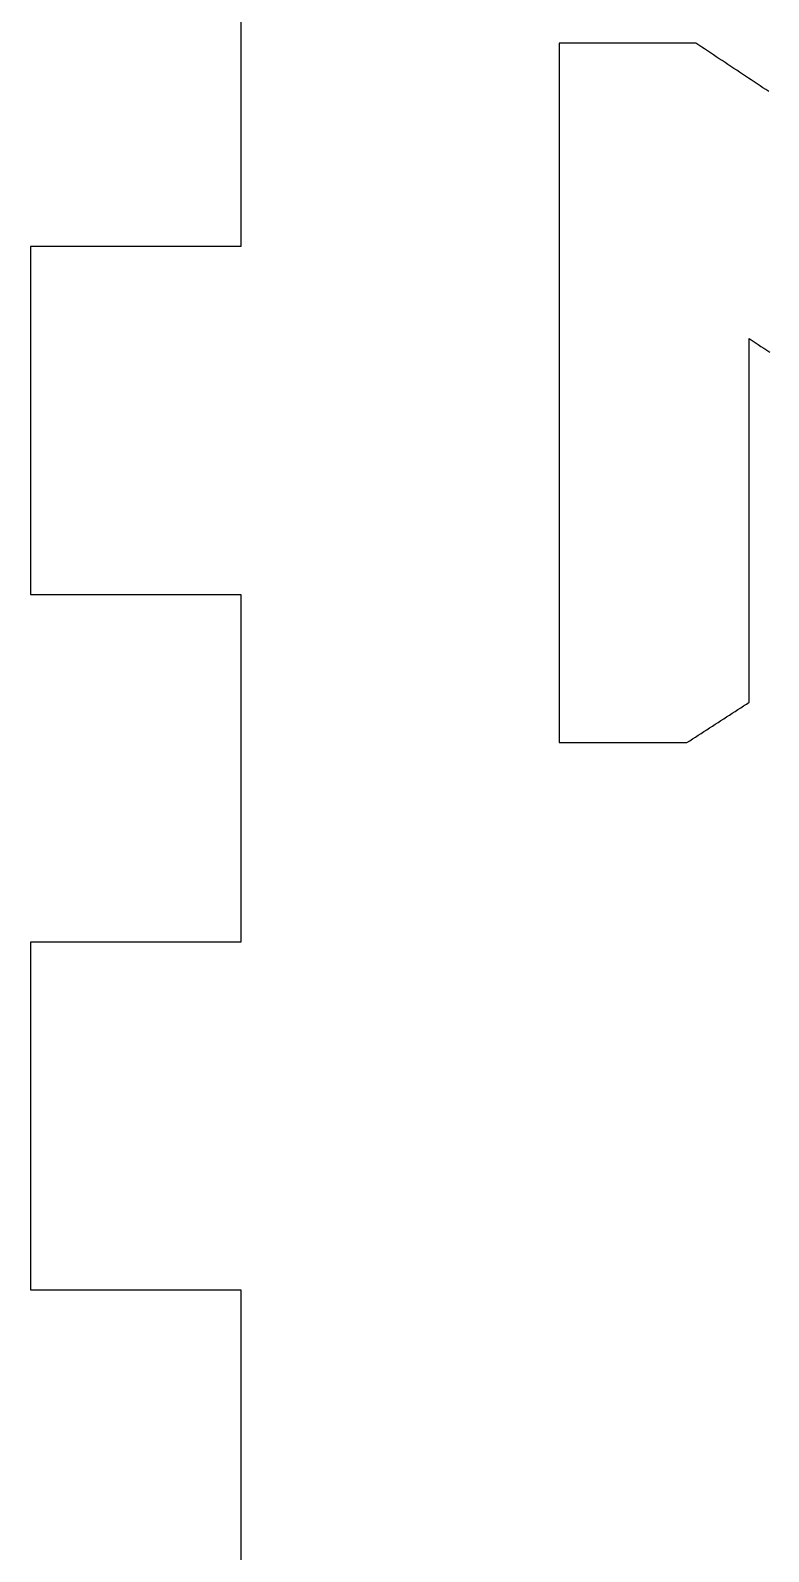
# Model space of a CAD drawing. Extents: x 10 to 860, y -140 to 140.
# Drawn here: x 10 to 31.05, y -2.5 to 40.91 of the extents above; entities that cross this region are included whole.
import ezdxf

# ---------------------------------------------------------------- set-up
doc = ezdxf.new("R2010")
doc.units = 0

# ---------------------------------------------------------------- blocks, each defined once
blk = doc.blocks.new('SHAPE2DVIEW004')
at = {"layer": 'Views', "color": 0}
for p, q in [((16, 44.667), (16, 34.741)), ((16, 34.741), (10, 34.741)), ((10, 34.741), (10, 24.815)), ((10, 24.815), (16, 24.815)), ((16, 24.815), (16, 14.889)), ((16, 14.889), (10, 14.889)), ((10, 14.889), (10, 4.963)), ((10, 4.963), (16, 4.963)), ((16, 4.963), (16, -4.963))]:
    blk.add_line(p, q, dxfattribs=at)
blk = doc.blocks.new('SHAPE2DVIEW006')
at = {"layer": 'Views', "color": 0}
for points in [[(28.979, 40.548), (28.879, 40.548), (28.78, 40.548), (28.68, 40.548), (28.58, 40.548), (28.48, 40.548), (28.38, 40.548), (28.28, 40.548), (28.18, 40.548), (28.081, 40.548), (27.981, 40.548), (27.881, 40.548), (27.781, 40.548), (27.681, 40.548), (27.581, 40.548), (27.481, 40.548), (27.382, 40.548), (27.282, 40.548), (27.182, 40.548), (27.082, 40.548), (26.982, 40.548), (26.882, 40.548), (26.782, 40.548), (26.682, 40.548), (26.583, 40.548), (26.483, 40.548), (26.383, 40.548), (26.283, 40.548), (26.183, 40.548), (26.083, 40.548), (25.983, 40.548), (25.884, 40.548), (25.784, 40.548), (25.684, 40.548), (25.584, 40.548), (25.484, 40.548), (25.384, 40.548), (25.284, 40.548), (25.185, 40.548), (25.085, 40.548)], [(28.979, 40.548), (28.879, 40.548), (28.78, 40.548), (28.68, 40.548), (28.58, 40.548), (28.48, 40.548), (28.38, 40.548), (28.28, 40.548), (28.18, 40.548), (28.081, 40.548), (27.981, 40.548), (27.881, 40.548), (27.781, 40.548), (27.681, 40.548), (27.581, 40.548), (27.481, 40.548), (27.382, 40.548), (27.282, 40.548), (27.182, 40.548), (27.082, 40.548), (26.982, 40.548), (26.882, 40.548), (26.782, 40.548), (26.682, 40.548), (26.583, 40.548), (26.483, 40.548), (26.383, 40.548), (26.283, 40.548), (26.183, 40.548), (26.083, 40.548), (25.983, 40.548), (25.884, 40.548), (25.784, 40.548), (25.684, 40.548), (25.584, 40.548), (25.484, 40.548), (25.384, 40.548), (25.284, 40.548), (25.185, 40.548), (25.085, 40.548)], [(25.085, 40.548), (25.085, 40.448), (25.085, 40.349), (25.085, 40.249), (25.085, 40.149), (25.085, 40.049), (25.085, 39.949), (25.085, 39.85), (25.085, 39.75), (25.085, 39.65), (25.085, 39.55), (25.085, 39.45), (25.085, 39.35), (25.085, 39.251), (25.085, 39.151), (25.085, 39.051), (25.085, 38.951), (25.085, 38.851), (25.085, 38.751), (25.085, 38.652), (25.085, 38.552), (25.085, 38.452), (25.085, 38.352), (25.085, 38.252), (25.085, 38.153), (25.085, 38.053), (25.085, 37.953), (25.085, 37.853), (25.085, 37.753), (25.085, 37.653), (25.085, 37.554), (25.085, 37.454), (25.085, 37.354), (25.085, 37.254), (25.085, 37.154), (25.085, 37.054), (25.085, 36.955), (25.085, 36.855), (25.085, 36.755), (25.085, 36.655), (25.085, 36.555), (25.085, 36.456), (25.085, 36.356), (25.085, 36.256), (25.085, 36.156), (25.085, 36.056), (25.085, 35.956), (25.085, 35.857), (25.085, 35.757), (25.085, 35.657), (25.085, 35.557), (25.085, 35.457), (25.085, 35.358), (25.085, 35.258), (25.085, 35.158), (25.085, 35.058), (25.085, 34.958), (25.085, 34.858), (25.085, 34.759), (25.085, 34.659), (25.085, 34.559), (25.085, 34.459), (25.085, 34.359), (25.085, 34.259), (25.085, 34.16), (25.085, 34.06), (25.085, 33.96), (25.085, 33.86), (25.085, 33.76), (25.085, 33.661), (25.085, 33.561), (25.085, 33.461), (25.085, 33.361), (25.085, 33.261), (25.085, 33.161), (25.085, 33.062), (25.085, 32.962), (25.085, 32.862), (25.085, 32.762), (25.085, 32.662), (25.085, 32.563), (25.085, 32.463), (25.085, 32.363), (25.085, 32.263), (25.085, 32.163), (25.085, 32.063), (25.085, 31.964), (25.085, 31.864), (25.085, 31.764), (25.085, 31.664), (25.085, 31.564), (25.085, 31.464), (25.085, 31.365), (25.085, 31.265), (25.085, 31.165), (25.085, 31.065), (25.085, 30.965), (25.085, 30.866), (25.085, 30.766), (25.085, 30.666), (25.085, 30.566), (25.085, 30.466), (25.085, 30.366), (25.085, 30.267), (25.085, 30.167), (25.085, 30.067), (25.085, 29.967), (25.085, 29.867), (25.085, 29.767), (25.085, 29.668), (25.085, 29.568), (25.085, 29.468), (25.085, 29.368), (25.085, 29.268), (25.085, 29.169), (25.085, 29.069), (25.085, 28.969), (25.085, 28.869), (25.085, 28.769), (25.085, 28.669), (25.085, 28.57), (25.085, 28.47), (25.085, 28.37), (25.085, 28.27), (25.085, 28.17), (25.085, 28.071), (25.085, 27.971), (25.085, 27.871), (25.085, 27.771), (25.085, 27.671), (25.085, 27.571), (25.085, 27.472), (25.085, 27.372), (25.085, 27.272), (25.085, 27.172), (25.085, 27.072), (25.085, 26.972), (25.085, 26.873), (25.085, 26.773), (25.085, 26.673), (25.085, 26.573), (25.085, 26.473), (25.085, 26.374), (25.085, 26.274), (25.085, 26.174), (25.085, 26.074), (25.085, 25.974), (25.085, 25.874), (25.085, 25.775), (25.085, 25.675), (25.085, 25.575), (25.085, 25.475), (25.085, 25.375), (25.085, 25.276), (25.085, 25.176), (25.085, 25.076), (25.085, 24.976), (25.085, 24.876), (25.085, 24.776), (25.085, 24.677), (25.085, 24.577), (25.085, 24.477), (25.085, 24.377), (25.085, 24.277), (25.085, 24.177), (25.085, 24.078), (25.085, 23.978), (25.085, 23.878), (25.085, 23.778), (25.085, 23.678), (25.085, 23.579), (25.085, 23.479), (25.085, 23.379), (25.085, 23.279), (25.085, 23.179), (25.085, 23.079), (25.085, 22.98), (25.085, 22.88), (25.085, 22.78), (25.085, 22.68), (25.085, 22.58), (25.085, 22.48), (25.085, 22.381), (25.085, 22.281), (25.085, 22.181), (25.085, 22.081), (25.085, 21.981), (25.085, 21.882), (25.085, 21.782), (25.085, 21.682), (25.085, 21.582), (25.085, 21.482), (25.085, 21.382), (25.085, 21.283), (25.085, 21.183), (25.085, 21.083), (25.085, 20.983), (25.085, 20.883), (25.085, 20.784), (25.085, 20.684), (25.085, 20.584)], [(25.085, 40.548), (25.085, 40.448), (25.085, 40.349), (25.085, 40.249), (25.085, 40.149), (25.085, 40.049), (25.085, 39.949), (25.085, 39.85), (25.085, 39.75), (25.085, 39.65), (25.085, 39.55), (25.085, 39.45), (25.085, 39.35), (25.085, 39.251), (25.085, 39.151), (25.085, 39.051), (25.085, 38.951), (25.085, 38.851), (25.085, 38.751), (25.085, 38.652), (25.085, 38.552), (25.085, 38.452), (25.085, 38.352), (25.085, 38.252), (25.085, 38.153), (25.085, 38.053), (25.085, 37.953), (25.085, 37.853), (25.085, 37.753), (25.085, 37.653), (25.085, 37.554), (25.085, 37.454), (25.085, 37.354), (25.085, 37.254), (25.085, 37.154), (25.085, 37.054), (25.085, 36.955), (25.085, 36.855), (25.085, 36.755), (25.085, 36.655), (25.085, 36.555), (25.085, 36.456), (25.085, 36.356), (25.085, 36.256), (25.085, 36.156), (25.085, 36.056), (25.085, 35.956), (25.085, 35.857), (25.085, 35.757), (25.085, 35.657), (25.085, 35.557), (25.085, 35.457), (25.085, 35.358), (25.085, 35.258), (25.085, 35.158), (25.085, 35.058), (25.085, 34.958), (25.085, 34.858), (25.085, 34.759), (25.085, 34.659), (25.085, 34.559), (25.085, 34.459), (25.085, 34.359), (25.085, 34.259), (25.085, 34.16), (25.085, 34.06), (25.085, 33.96), (25.085, 33.86), (25.085, 33.76), (25.085, 33.661), (25.085, 33.561), (25.085, 33.461), (25.085, 33.361), (25.085, 33.261), (25.085, 33.161), (25.085, 33.062), (25.085, 32.962), (25.085, 32.862), (25.085, 32.762), (25.085, 32.662), (25.085, 32.563), (25.085, 32.463), (25.085, 32.363), (25.085, 32.263), (25.085, 32.163), (25.085, 32.063), (25.085, 31.964), (25.085, 31.864), (25.085, 31.764), (25.085, 31.664), (25.085, 31.564), (25.085, 31.464), (25.085, 31.365), (25.085, 31.265), (25.085, 31.165), (25.085, 31.065), (25.085, 30.965), (25.085, 30.866), (25.085, 30.766), (25.085, 30.666), (25.085, 30.566), (25.085, 30.466), (25.085, 30.366), (25.085, 30.267), (25.085, 30.167), (25.085, 30.067), (25.085, 29.967), (25.085, 29.867), (25.085, 29.767), (25.085, 29.668), (25.085, 29.568), (25.085, 29.468), (25.085, 29.368), (25.085, 29.268), (25.085, 29.169), (25.085, 29.069), (25.085, 28.969), (25.085, 28.869), (25.085, 28.769), (25.085, 28.669), (25.085, 28.57), (25.085, 28.47), (25.085, 28.37), (25.085, 28.27), (25.085, 28.17), (25.085, 28.071), (25.085, 27.971), (25.085, 27.871), (25.085, 27.771), (25.085, 27.671), (25.085, 27.571), (25.085, 27.472), (25.085, 27.372), (25.085, 27.272), (25.085, 27.172), (25.085, 27.072), (25.085, 26.972), (25.085, 26.873), (25.085, 26.773), (25.085, 26.673), (25.085, 26.573), (25.085, 26.473), (25.085, 26.374), (25.085, 26.274), (25.085, 26.174), (25.085, 26.074), (25.085, 25.974), (25.085, 25.874), (25.085, 25.775), (25.085, 25.675), (25.085, 25.575), (25.085, 25.475), (25.085, 25.375), (25.085, 25.276), (25.085, 25.176), (25.085, 25.076), (25.085, 24.976), (25.085, 24.876), (25.085, 24.776), (25.085, 24.677), (25.085, 24.577), (25.085, 24.477), (25.085, 24.377), (25.085, 24.277), (25.085, 24.177), (25.085, 24.078), (25.085, 23.978), (25.085, 23.878), (25.085, 23.778), (25.085, 23.678), (25.085, 23.579), (25.085, 23.479), (25.085, 23.379), (25.085, 23.279), (25.085, 23.179), (25.085, 23.079), (25.085, 22.98), (25.085, 22.88), (25.085, 22.78), (25.085, 22.68), (25.085, 22.58), (25.085, 22.48), (25.085, 22.381), (25.085, 22.281), (25.085, 22.181), (25.085, 22.081), (25.085, 21.981), (25.085, 21.882), (25.085, 21.782), (25.085, 21.682), (25.085, 21.582), (25.085, 21.482), (25.085, 21.382), (25.085, 21.283), (25.085, 21.183), (25.085, 21.083), (25.085, 20.983), (25.085, 20.883), (25.085, 20.784), (25.085, 20.684), (25.085, 20.584)], [(31.062, 39.168), (30.978, 39.223), (30.895, 39.278), (30.812, 39.333), (30.729, 39.389), (30.645, 39.444), (30.562, 39.499), (30.479, 39.554), (30.395, 39.609), (30.312, 39.665), (30.229, 39.72), (30.145, 39.775), (30.062, 39.83), (29.979, 39.886), (29.896, 39.941), (29.812, 39.996), (29.729, 40.051), (29.646, 40.106), (29.562, 40.162), (29.479, 40.217), (29.396, 40.272), (29.313, 40.327), (29.229, 40.383), (29.146, 40.438), (29.063, 40.493), (28.979, 40.548)], [(31.062, 39.168), (30.978, 39.223), (30.895, 39.278), (30.812, 39.333), (30.729, 39.389), (30.645, 39.444), (30.562, 39.499), (30.479, 39.554), (30.395, 39.609), (30.312, 39.665), (30.229, 39.72), (30.145, 39.775), (30.062, 39.83), (29.979, 39.886), (29.896, 39.941), (29.812, 39.996), (29.729, 40.051), (29.646, 40.106), (29.562, 40.162), (29.479, 40.217), (29.396, 40.272), (29.313, 40.327), (29.229, 40.383), (29.146, 40.438), (29.063, 40.493), (28.979, 40.548)], [(30.503, 32.115), (30.587, 32.06), (30.67, 32.005), (30.753, 31.95), (30.836, 31.895), (30.919, 31.839), (31.002, 31.784), (31.086, 31.729)], [(30.503, 32.115), (30.587, 32.06), (30.67, 32.005), (30.753, 31.95), (30.836, 31.895), (30.919, 31.839), (31.002, 31.784), (31.086, 31.729)], [(30.503, 21.735), (30.503, 21.835), (30.503, 21.935), (30.503, 22.035), (30.503, 22.135), (30.503, 22.234), (30.503, 22.334), (30.503, 22.434), (30.503, 22.534), (30.503, 22.634), (30.503, 22.733), (30.503, 22.833), (30.503, 22.933), (30.503, 23.033), (30.503, 23.133), (30.503, 23.232), (30.503, 23.332), (30.503, 23.432), (30.503, 23.532), (30.503, 23.632), (30.503, 23.732), (30.503, 23.831), (30.503, 23.931), (30.503, 24.031), (30.503, 24.131), (30.503, 24.231), (30.503, 24.33), (30.503, 24.43), (30.503, 24.53), (30.503, 24.63), (30.503, 24.73), (30.503, 24.829), (30.503, 24.929), (30.503, 25.029), (30.503, 25.129), (30.503, 25.229), (30.503, 25.328), (30.503, 25.428), (30.503, 25.528), (30.503, 25.628), (30.503, 25.728), (30.503, 25.828), (30.503, 25.927), (30.503, 26.027), (30.503, 26.127), (30.503, 26.227), (30.503, 26.327), (30.503, 26.426), (30.503, 26.526), (30.503, 26.626), (30.503, 26.726), (30.503, 26.826), (30.503, 26.925), (30.503, 27.025), (30.503, 27.125), (30.503, 27.225), (30.503, 27.325), (30.503, 27.424), (30.503, 27.524), (30.503, 27.624), (30.503, 27.724), (30.503, 27.824), (30.503, 27.923), (30.503, 28.023), (30.503, 28.123), (30.503, 28.223), (30.503, 28.323), (30.503, 28.423), (30.503, 28.522), (30.503, 28.622), (30.503, 28.722), (30.503, 28.822), (30.503, 28.922), (30.503, 29.021), (30.503, 29.121), (30.503, 29.221), (30.503, 29.321), (30.503, 29.421), (30.503, 29.52), (30.503, 29.62), (30.503, 29.72), (30.503, 29.82), (30.503, 29.92), (30.503, 30.019), (30.503, 30.119), (30.503, 30.219), (30.503, 30.319), (30.503, 30.419), (30.503, 30.519), (30.503, 30.618), (30.503, 30.718), (30.503, 30.818), (30.503, 30.918), (30.503, 31.018), (30.503, 31.117), (30.503, 31.217), (30.503, 31.317), (30.503, 31.417), (30.503, 31.517), (30.503, 31.616), (30.503, 31.716), (30.503, 31.816), (30.503, 31.916), (30.503, 32.016), (30.503, 32.115)], [(30.503, 21.735), (30.503, 21.835), (30.503, 21.935), (30.503, 22.035), (30.503, 22.135), (30.503, 22.234), (30.503, 22.334), (30.503, 22.434), (30.503, 22.534), (30.503, 22.634), (30.503, 22.733), (30.503, 22.833), (30.503, 22.933), (30.503, 23.033), (30.503, 23.133), (30.503, 23.232), (30.503, 23.332), (30.503, 23.432), (30.503, 23.532), (30.503, 23.632), (30.503, 23.732), (30.503, 23.831), (30.503, 23.931), (30.503, 24.031), (30.503, 24.131), (30.503, 24.231), (30.503, 24.33), (30.503, 24.43), (30.503, 24.53), (30.503, 24.63), (30.503, 24.73), (30.503, 24.829), (30.503, 24.929), (30.503, 25.029), (30.503, 25.129), (30.503, 25.229), (30.503, 25.328), (30.503, 25.428), (30.503, 25.528), (30.503, 25.628), (30.503, 25.728), (30.503, 25.828), (30.503, 25.927), (30.503, 26.027), (30.503, 26.127), (30.503, 26.227), (30.503, 26.327), (30.503, 26.426), (30.503, 26.526), (30.503, 26.626), (30.503, 26.726), (30.503, 26.826), (30.503, 26.925), (30.503, 27.025), (30.503, 27.125), (30.503, 27.225), (30.503, 27.325), (30.503, 27.424), (30.503, 27.524), (30.503, 27.624), (30.503, 27.724), (30.503, 27.824), (30.503, 27.923), (30.503, 28.023), (30.503, 28.123), (30.503, 28.223), (30.503, 28.323), (30.503, 28.423), (30.503, 28.522), (30.503, 28.622), (30.503, 28.722), (30.503, 28.822), (30.503, 28.922), (30.503, 29.021), (30.503, 29.121), (30.503, 29.221), (30.503, 29.321), (30.503, 29.421), (30.503, 29.52), (30.503, 29.62), (30.503, 29.72), (30.503, 29.82), (30.503, 29.92), (30.503, 30.019), (30.503, 30.119), (30.503, 30.219), (30.503, 30.319), (30.503, 30.419), (30.503, 30.519), (30.503, 30.618), (30.503, 30.718), (30.503, 30.818), (30.503, 30.918), (30.503, 31.018), (30.503, 31.117), (30.503, 31.217), (30.503, 31.317), (30.503, 31.417), (30.503, 31.517), (30.503, 31.616), (30.503, 31.716), (30.503, 31.816), (30.503, 31.916), (30.503, 32.016), (30.503, 32.115)], [(28.725, 20.584), (28.806, 20.636), (28.887, 20.689), (28.968, 20.741), (29.049, 20.793), (29.129, 20.846), (29.21, 20.898), (29.291, 20.95), (29.372, 21.003), (29.453, 21.055), (29.534, 21.107), (29.614, 21.16), (29.695, 21.212), (29.776, 21.264), (29.857, 21.317), (29.938, 21.369), (30.018, 21.421), (30.099, 21.474), (30.18, 21.526), (30.261, 21.578), (30.342, 21.631), (30.423, 21.683), (30.503, 21.735)], [(28.725, 20.584), (28.806, 20.636), (28.887, 20.689), (28.968, 20.741), (29.049, 20.793), (29.129, 20.846), (29.21, 20.898), (29.291, 20.95), (29.372, 21.003), (29.453, 21.055), (29.534, 21.107), (29.614, 21.16), (29.695, 21.212), (29.776, 21.264), (29.857, 21.317), (29.938, 21.369), (30.018, 21.421), (30.099, 21.474), (30.18, 21.526), (30.261, 21.578), (30.342, 21.631), (30.423, 21.683), (30.503, 21.735)], [(25.085, 20.584), (25.183, 20.584), (25.281, 20.584), (25.38, 20.584), (25.478, 20.584), (25.577, 20.584), (25.675, 20.584), (25.773, 20.584), (25.872, 20.584), (25.97, 20.584), (26.069, 20.584), (26.167, 20.584), (26.265, 20.584), (26.364, 20.584), (26.462, 20.584), (26.561, 20.584), (26.659, 20.584), (26.757, 20.584), (26.856, 20.584), (26.954, 20.584), (27.053, 20.584), (27.151, 20.584), (27.249, 20.584), (27.348, 20.584), (27.446, 20.584), (27.545, 20.584), (27.643, 20.584), (27.741, 20.584), (27.84, 20.584), (27.938, 20.584), (28.037, 20.584), (28.135, 20.584), (28.233, 20.584), (28.332, 20.584), (28.43, 20.584), (28.529, 20.584), (28.627, 20.584), (28.725, 20.584)], [(25.085, 20.584), (25.183, 20.584), (25.281, 20.584), (25.38, 20.584), (25.478, 20.584), (25.577, 20.584), (25.675, 20.584), (25.773, 20.584), (25.872, 20.584), (25.97, 20.584), (26.069, 20.584), (26.167, 20.584), (26.265, 20.584), (26.364, 20.584), (26.462, 20.584), (26.561, 20.584), (26.659, 20.584), (26.757, 20.584), (26.856, 20.584), (26.954, 20.584), (27.053, 20.584), (27.151, 20.584), (27.249, 20.584), (27.348, 20.584), (27.446, 20.584), (27.545, 20.584), (27.643, 20.584), (27.741, 20.584), (27.84, 20.584), (27.938, 20.584), (28.037, 20.584), (28.135, 20.584), (28.233, 20.584), (28.332, 20.584), (28.43, 20.584), (28.529, 20.584), (28.627, 20.584), (28.725, 20.584)]]:
    blk.add_lwpolyline(points, dxfattribs=at)

msp = doc.modelspace()

# ---------------------------------------------------------------- block references
at = {"layer": 'Views', "color": 0}
for name in ['SHAPE2DVIEW004', 'SHAPE2DVIEW006']:
    msp.add_blockref(name, (0, 0), dxfattribs=at)

doc.saveas('drawing.dxf')
